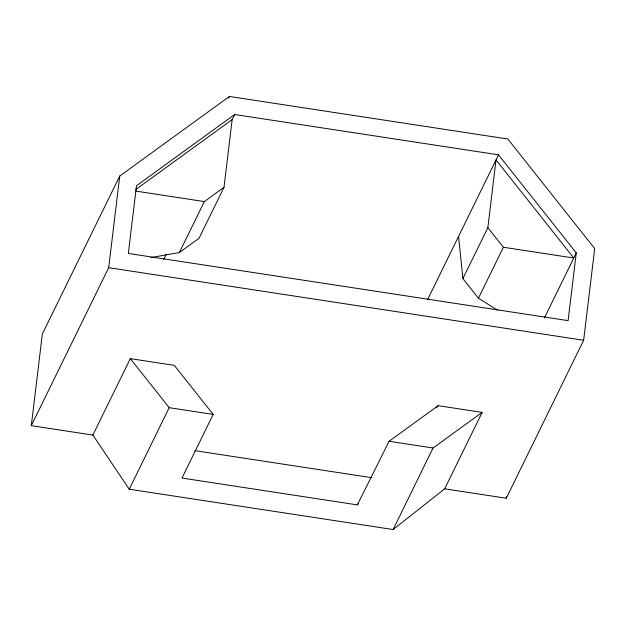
<?xml version="1.0" encoding="UTF-8"?>
<svg xmlns="http://www.w3.org/2000/svg" width="626" height="626" viewBox="0 0 626 626"><rect width="100%" height="100%" fill="white"/><g stroke="black" fill="none" stroke-linecap="round" stroke-linejoin="round"><path stroke-width="0.94" d="M31.3 425.664L42.349 334.002L119.746 176.023L229.406 96.467L507.842 139.011L594.7 248.592L583.651 340.262L506.254 498.241L444.687 488.828L393.112 529.533L129.246 489.219L92.867 435.078L31.3 425.664L108.689 267.693L119.746 176.023M150.827 257.615L179.388 252.536L199.021 238.287L223.991 187.331L232.152 119.605L234.648 114.511L498.515 154.825L576.264 252.92L568.103 320.645L128.322 253.444L136.491 185.726L234.648 114.511M487.85 227.645L496.019 159.92L573.768 258.014L503.406 247.262L487.85 227.645L462.888 278.609L478.436 298.226L497.459 310.128M506.254 498.241L506.489 496.308M228.545 98.219L229.406 96.467M163.644 259.461L166.195 254.25M179.388 252.536L204.358 201.572L223.991 187.331M92.867 435.078L130.318 358.635L174.294 365.357L213.169 414.396L181.986 478.045L357.329 504.892L358.557 503.382M129.246 489.219L169.192 407.683L130.318 358.635M427.503 299.776L498.515 154.825M478.436 298.226L503.406 247.262M393.112 529.533L433.059 447.997L482.137 412.393L438.161 405.671L389.075 441.275L357.329 504.892M444.687 488.828L482.137 412.393M544.401 317.953L576.264 252.92M436.306 407.941L438.161 405.671M135.576 189.67L232.152 119.605M135.92 191.118L204.358 201.572M108.689 267.693L583.651 340.262M169.192 407.683L213.169 414.396M389.075 441.275L433.059 447.997M194.835 450.657L371.711 477.677M458.568 236.362L462.888 278.609"/></g></svg>
